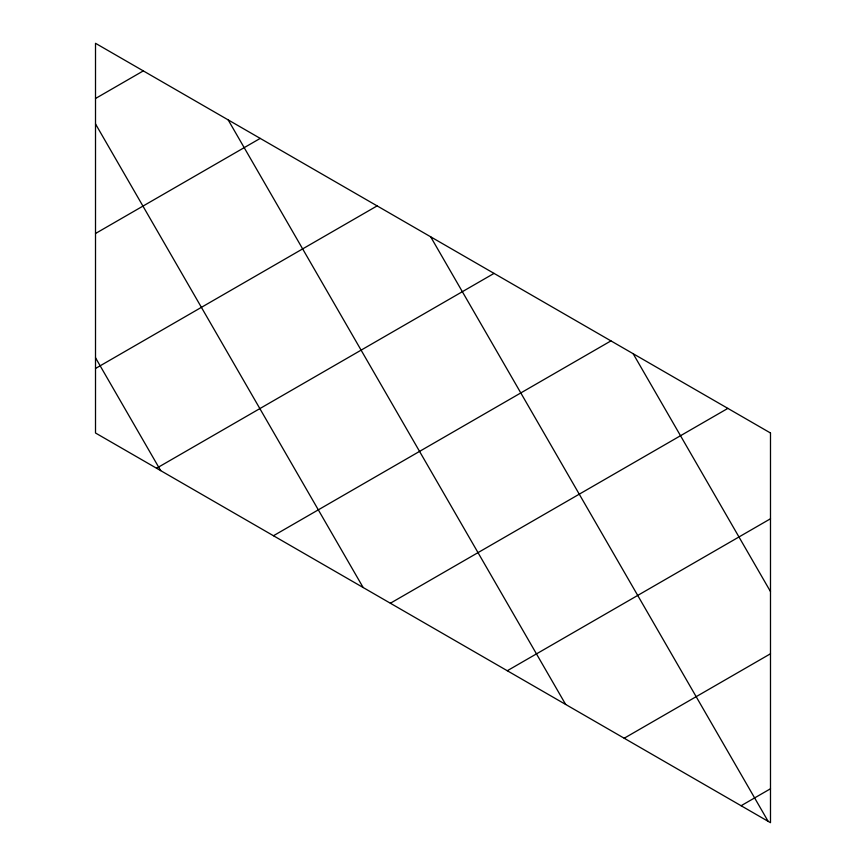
<?xml version="1.0" encoding="UTF-8"?>
<svg xmlns="http://www.w3.org/2000/svg" width="866" height="866" viewBox="0 0 866 866"><rect width="100%" height="100%" fill="white"/><g stroke="black" fill="none" stroke-linecap="round" stroke-linejoin="round"><path stroke-width="1.3" d="M95.509 98.497L143.312 70.893M95.509 233.495L260.222 138.398M95.509 368.483L377.132 205.891M156.551 468.246L494.042 273.396M273.461 535.74L610.952 340.89M390.371 603.234L727.862 408.384M507.281 670.739L770.491 518.766M624.191 738.233L770.491 653.765M741.101 805.726L770.491 788.764M633.165 353.718L770.491 591.575M430.662 236.808L768.153 821.358M228.169 119.898L565.66 704.448M95.509 123.935L363.168 587.538M95.509 357.755L160.675 470.628M770.491 433L95.509 43.3L95.509 433L770.491 822.7L770.491 433"/></g></svg>
